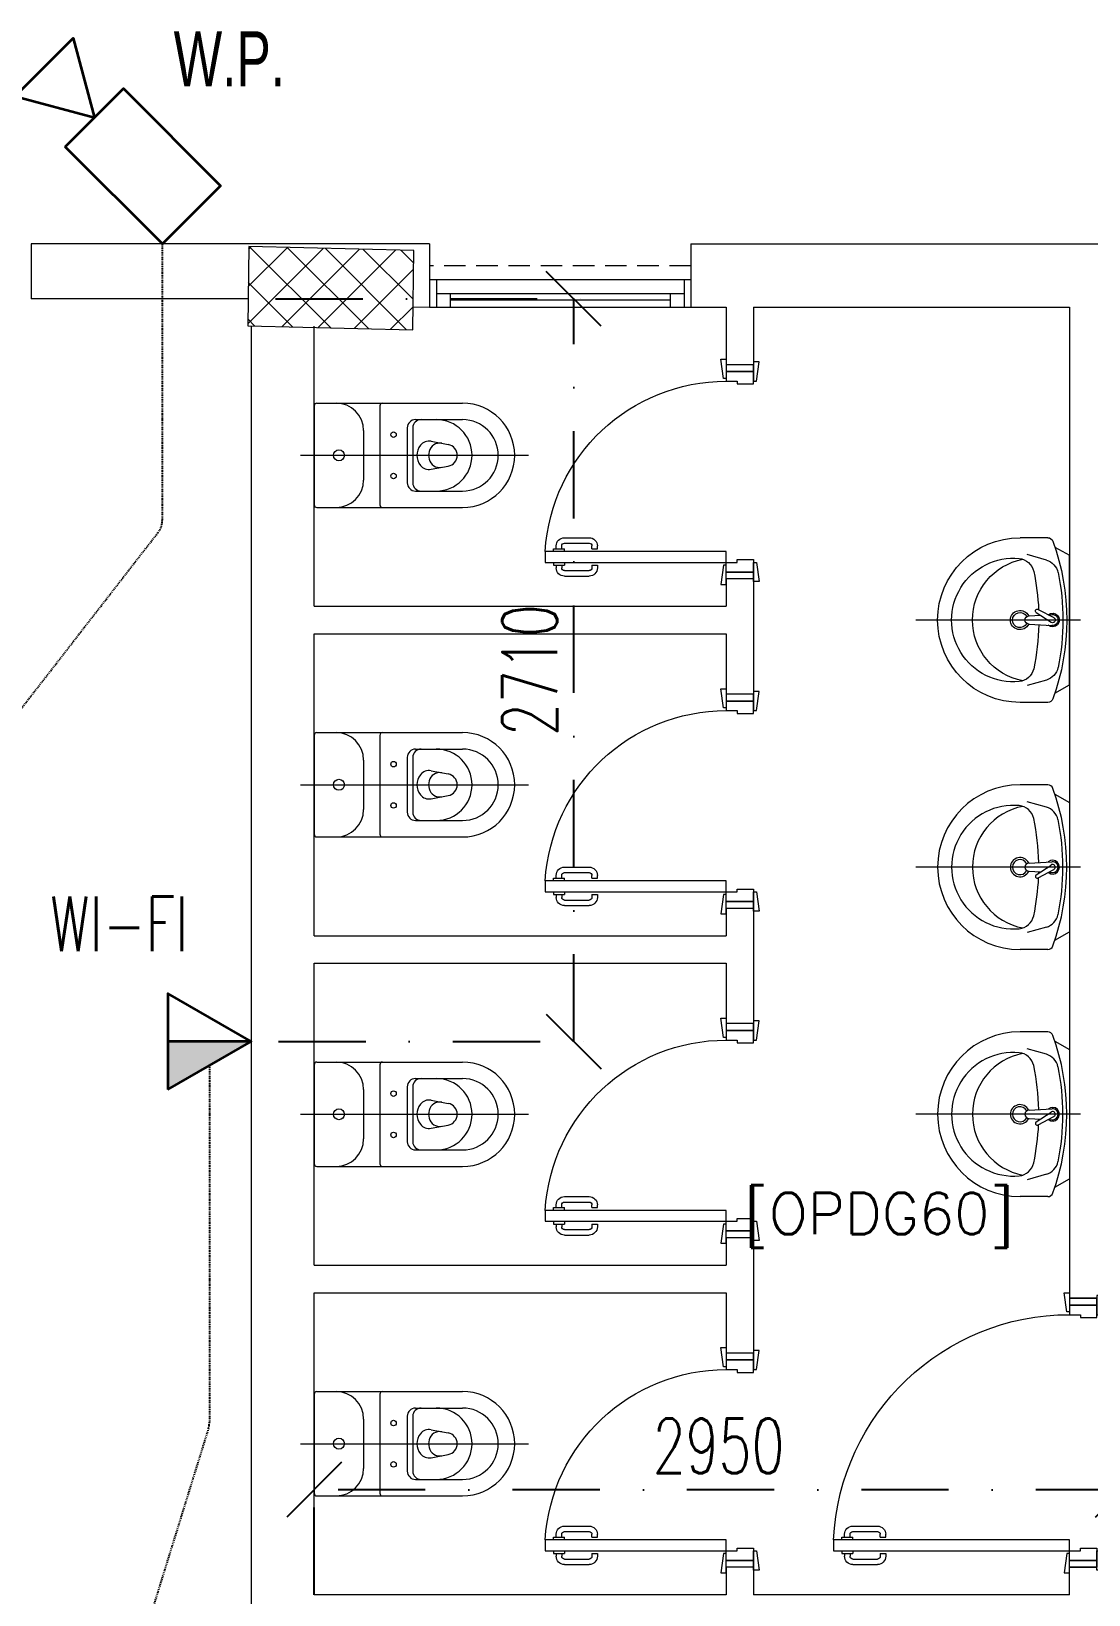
# Model space of a CAD drawing. Header units: inches. Extents: x -12418 to 57169, y -29325 to 19878.
# Drawn here: x 4428 to 8278, y 3883 to 9577 of the extents above; entities that cross this region are included whole.
import ezdxf

# ---------------------------------------------------------------- set-up
doc = ezdxf.new("R2010")
doc.units = ezdxf.units.IN
doc.header["$LTSCALE"] = 25
doc.header["$MEASUREMENT"] = 0
doc.linetypes.add('00-Ground Floor$0$HIDDEN2', pattern=[0.1875, 0.125, -0.0625])
doc.linetypes.add('DASHDOT', pattern=[25.4, 12.7, -6.35, 0, -6.35])
doc.layers.get('0').update_dxf_attribs({"color": 8})
doc.layers.get('Defpoints').update_dxf_attribs({"color": 8})
for name, color, linetype, lineweight in [('00-Ground Floor$0$72_EGR_BASE_TEXT', 252, 'Continuous', 5), ('00-Ground Floor$0$Aluminum', 251, 'Continuous', 5), ('00-Ground Floor$0$C-HYDR-CTCH', 251, 'Continuous', 5), ('00-Ground Floor$0$Hatch', 254, 'Continuous', 5), ('00-Ground Floor$0$Proj', 251, 'Continuous', 5), ('00-Ground Floor$0$SANIT', 250, 'Continuous', 5), ('00-Ground Floor$0$Walls', 251, 'Continuous', 5), ('00-Ground Floor$0$Wooden Joinery', 251, 'Continuous', 5), ('E-LITE-CLNG-CNDT', 6, 'DASHDOT', 35), ('E-POWR-TEXT', 6, 'Continuous', 25), ('T-DATA-CLNG-COND', 51, 'DASHDOT', 25), ('T-DATA-DEVC-TYPE', 2, 'Continuous', 25), ('T-DATA-DIM', 251, 'DASHDOT', 25), ('T-DATA-WALL @ 100', 33, 'Continuous', 35), ('T-SERT-WALL @ 100', 54, 'Continuous', 35)]:
    doc.layers.add(name, color=color, linetype=linetype, lineweight=lineweight)
doc.styles.add('00-Ground Floor$0$SIMPLEX', font='SIMPLEX.shx', dxfattribs={"height": 150})
doc.styles.add('DC_Elc_Romans', font='elc_romans.shx', dxfattribs={"width": 0.7})
doc.styles.add('DC_Simplex', font='SIMPLEX.shx', dxfattribs={"width": 0.7})
doc.dimstyles.new('DevCad-MM', dxfattribs={"dimscale": 0.01, "dimtxt": 2, "dimasz": 2, "dimexe": 1, "dimexo": 1, "dimgap": 0.6, "dimtad": 1, "dimdec": 0, "dimrnd": 10, "dimzin": 1, "dimdsep": 46, "dimtxsty": 'DC_Simplex', "dimblk1": 'OBLIQUE', "dimblk2": 'OBLIQUE', "dimsah": 1, "dimcen": 3, "dimclrd": 256, "dimclre": 256, "dimclrt": 45, "dimadec": 0, "dimazin": 0, "dimtfac": 1, "dimtdec": 0, "dimtix": 1, "dimtmove": 2, "dimatfit": 2, "dimldrblk": 'OBLIQUE', "dimfxl": 1, "dimtolj": 1, "dimtzin": 0, "dimarcsym": 0})

# ---------------------------------------------------------------- blocks, each defined once
blk = doc.blocks.new('00-Ground Floor$0$A$C72370EFE')
at = {"layer": '00-Ground Floor$0$Wooden Joinery'}
for p, q in [((-0.01, -0.04), (-0.02, -0.04)), ((-0.01, -0.03), (-0.01, -0.07)), ((0, -0.03), (-0.01, -0.03)), ((0.04, -0.03), (0.05, -0.03)), ((0.05, -0.03), (0.05, -0.07)), ((0.05, -0.04), (0.06, -0.04)), ((-0.05, -0.07), (-0.05, -0.16)), ((-0.03, -0.07), (-0.03, -0.16)), ((-0.01, -0.06), (-0.02, -0.06)), ((0, -0.07), (-0.01, -0.07)), ((0.04, -0.07), (0.05, -0.07)), ((0.05, -0.06), (0.06, -0.06)), ((0.07, -0.07), (0.07, -0.16)), ((0.09, -0.07), (0.09, -0.16)), ((-0.01, -0.17), (-0.02, -0.17)), ((-0.01, -0.17), (-0.01, -0.19)), ((0.05, -0.17), (0.06, -0.17)), ((0.05, -0.17), (0.05, -0.19)), ((-0.01, -0.19), (-0.02, -0.19)), ((0.05, -0.19), (0.06, -0.19))]:
    blk.add_line(p, q, dxfattribs=at)
for centre, radius, start, end in [((-0.02, -0.07), 0.03, 90, 180), ((0.06, -0.07), 0.03, 0, 90), ((-0.02, -0.07), 0.01, 90, 180), ((0.06, -0.07), 0.01, 0, 90), ((-0.02, -0.16), 0.03, 180, 270), ((-0.02, -0.16), 0.01, 180, 270), ((0.06, -0.16), 0.01, 270, 0), ((0.06, -0.16), 0.03, 270, 0)]:
    blk.add_arc(centre, radius, start, end, dxfattribs=at)
blk = doc.blocks.new('00-Ground Floor$0$A$C5DAD61B4')
at = {"layer": '00-Ground Floor$0$Wooden Joinery'}
for points in [[(80, 959.1), (80, 969.1), (10, 979.1), (10, 959.1)], [(940, 959.1), (940, 969.1), (1010, 979.1), (1010, 959.1)], [(70, 859.1), (70, 849.1), (0, 839.1), (0, 859.1)], [(120, 859.1), (120, 0), (80, 0), (80, 859.1)], [(950, 859.1), (950, 849.1), (1020, 839.1), (1020, 859.1)]]:
    blk.add_lwpolyline(points, close=True, dxfattribs=at)
for points in [[(45, 859.1), (45, 959.1), (20, 959.1), (20, 859.1), (45, 859.1)], [(45, 859.1), (80, 859.1), (80, 899.1), (90, 899.1), (90, 959.1), (45, 959.1), (45, 859.1)], [(975, 859.1), (940, 859.1), (940, 899.1), (930, 899.1), (930, 959.1), (975, 959.1), (975, 859.1)], [(975, 859.1), (975, 959.1), (1000, 959.1), (1000, 859.1), (975, 859.1)]]:
    blk.add_lwpolyline(points, dxfattribs=at)
blk.add_arc((80, 859.1), 860, 272.666, 0, dxfattribs=at)
at = {"layer": '00-Ground Floor$0$Wooden Joinery', "xscale": 999.9999999998854, "yscale": 999.9999999998854, "zscale": 999.9999999998854, "rotation": 180}
blk.add_blockref('00-Ground Floor$0$A$C72370EFE', (120, 0), dxfattribs=at)
blk = doc.blocks.new('00-Ground Floor$0$A$C268A7CF0')
at = {"layer": '00-Ground Floor$0$Wooden Joinery'}
for points in [[(80, 758.8), (80, 768.8), (10, 778.8), (10, 758.8)], [(740, 758.8), (740, 768.8), (810, 778.8), (810, 758.8)], [(70, 658.8), (70, 648.8), (0, 638.8), (0, 658.8)], [(120, 658.8), (120, 0), (80, 0), (80, 658.8)], [(750, 658.8), (750, 648.8), (820, 638.8), (820, 658.8)]]:
    blk.add_lwpolyline(points, close=True, dxfattribs=at)
for points in [[(45, 658.8), (45, 758.8), (20, 758.8), (20, 658.8), (45, 658.8)], [(45, 658.8), (80, 658.8), (80, 698.8), (90, 698.8), (90, 758.8), (45, 758.8), (45, 658.8)], [(775, 658.8), (740, 658.8), (740, 698.8), (730, 698.8), (730, 758.8), (775, 758.8), (775, 658.8)], [(775, 658.8), (775, 758.8), (800, 758.8), (800, 658.8), (775, 658.8)]]:
    blk.add_lwpolyline(points, dxfattribs=at)
blk.add_arc((80, 658.8), 660, 273.4748, 0, dxfattribs=at)
at = {"layer": '00-Ground Floor$0$Wooden Joinery', "xscale": 999.9999999998854, "yscale": 999.9999999998854, "zscale": 999.9999999998854, "rotation": 180}
blk.add_blockref('00-Ground Floor$0$A$C72370EFE', (120, 0), dxfattribs=at)
blk = doc.blocks.new('00-Ground Floor$0$WC manta')
at = {"layer": '00-Ground Floor$0$SANIT'}
for p, q in [((-0.13, 0.18), (-0.13, -0.18)), ((-0.12, 0.19), (0.41, 0.19)), ((0.109, 0.18), (0.109, -0.18)), ((0.239, 0.13), (0.41, 0.13)), ((0.05, 0.09), (0.05, -0.09)), ((0.209, 0.1), (0.209, -0.1)), ((0.229, 0.1), (0.229, -0.1)), ((-0.18, 0), (0.65, 0)), ((0.2955, 0.051), (0.3581, 0.0393)), ((0.2955, -0.051), (0.3581, -0.0393)), ((0.239, -0.13), (0.41, -0.13)), ((-0.12, -0.19), (0.41, -0.19))]:
    blk.add_line(p, q, dxfattribs=at)
for centre, radius in [((0.159, 0.0752), 0.01), ((-0.04, 0), 0.02), ((0.159, -0.0753), 0.01)]:
    blk.add_circle(centre, radius, dxfattribs=at)
for centre, radius, start, end in [((-0.12, 0.18), 0.01, 90, 180), ((-0.05, 0.09), 0.1, 0, 90), ((0.119, 0.18), 0.01, 90, 180), ((0.41, 0), 0.19, 270, 90), ((0.239, 0.1), 0.03, 90, 180), ((0.259, 0.1), 0.03, 90, 180), ((0.3147, 0), 0.13, 270, 90), ((0.41, 0), 0.13, 270, 90), ((0.3029, 0), 0.0588, 141.525, 218.475), ((0.2882, 0.0117), 0.04, 79.4289, 141.525), ((0.3454, 0), 0.0588, 166.4176, 193.5824), ((0.3271, 0.0044), 0.04, 79.4289, 166.4176), ((0.3507, 0), 0.04, 280.5711, 79.4289), ((0.2882, -0.0117), 0.04, 218.475, 280.5711), ((0.3271, -0.0044), 0.04, 193.5824, 280.5711), ((-0.05, -0.09), 0.1, 270, 0), ((0.239, -0.1), 0.03, 180, 270), ((0.259, -0.1), 0.03, 180, 270), ((-0.12, -0.18), 0.01, 180, 270), ((0.119, -0.18), 0.01, 180, 270)]:
    blk.add_arc(centre, radius, start, end, dxfattribs=at)
blk = doc.blocks.new('00-Ground Floor$0$lav-manta 60')
at = {"layer": '00-Ground Floor$0$SANIT'}
for p, q in [((-0.2658, -0.0529), (-0.2358, 0)), ((-0.2358, 0), (0.2358, 0)), ((0, 0.04), (0, -0.56)), ((0.2658, -0.0529), (0.2358, 0)), ((-0.3, -0.0789), (-0.3, -0.18)), ((-0.2185, -0.0841), (-0.2383, -0.1537)), ((-0.015, -0.1473), (-0.0199, -0.064)), ((0.0274, -0.121), (-0.0078, -0.0673)), ((0.0389, -0.1142), (0.0087, -0.0575)), ((0.015, -0.1473), (0.0174, -0.1057)), ((0.0191, -0.077), (0.0199, -0.064)), ((0.2185, -0.0841), (0.2383, -0.1537)), ((0.3, -0.0789), (0.3, -0.18))]:
    blk.add_line(p, q, dxfattribs=at)
for centre, radius, start, end in [((0, -0.8557), 0.8457, 70.1771, 109.8229), ((-0.1608, -0.1006), 0.06, 101.8086, 164.0794), ((0, -0.8696), 0.8457, 78.1914, 101.8086), ((0, -0.0617), 0.025, 320.7474, 220.368), ((0, -0.0617), 0.02, 353.2671, 186.682), ((0, -0.0617), 0.00966, 25.4127, 215.9577), ((0.1608, -0.1006), 0.06, 15.9206, 78.1914), ((-0.28, -0.0789), 0.02, 109.8229, 180), ((0, -0.9572), 0.8457, 91.1572, 102.0883), ((0, -0.9572), 0.8457, 88.5486, 88.844), ((0, -0.9572), 0.8457, 77.9117, 87.4274), ((0.28, -0.0789), 0.02, 0, 70.1771), ((-0.1645, -0.189), 0.06, 102.0883, 174.8142), ((0, -0.1282), 0.2252, 190.6097, 349.3903), ((0, -0.18), 0.035, 115.3106, 64.6894), ((0, -0.18), 0.0275, 117.1496, 62.8504), ((0, -0.1473), 0.015, 180, 0), ((0.0332, -0.1176), 0.00666, 210.6852, 30.6852), ((0.1645, -0.189), 0.06, 5.1858, 77.9117), ((0, -0.18), 0.3, 180, 0), ((0, -0.2039), 0.2252, 174.8142, 5.1858)]:
    blk.add_arc(centre, radius, start, end, dxfattribs=at)
blk = doc.blocks.new('00-Ground Floor')
at = {"layer": '00-Ground Floor$0$Hatch'}
h = blk.add_hatch(dxfattribs=at)
h.set_pattern_fill('ANSI37', color=256, scale=30)
h.set_pattern_definition([(45, (-1981.42, -13099.68), (-67.35192, 67.35192), []), (135, (-1981.42, -13099.68), (-67.35192, -67.35192), [])])
h.paths.add_polyline_path([(48971.2, 8818.2), (48367.3, 8810.1), (48371.2, 8521.7), (48975.1, 8529.8)])
h.paths.add_polyline_path([(41810.5, 8810.5), (41227, 8805), (41207, 8513.7), (41790.5, 8519.1)])
h.paths.add_polyline_path([(27433.5, 8803.1), (26834.4, 8799), (26828.7, 8506), (27427.8, 8510)])
h.paths.add_polyline_path([(34618.7, 8805.3), (34017.5, 8797.8), (34009.3, 8512.1), (34610.5, 8519.6)])
h.paths.add_polyline_path([(20214.3, 8812.4), (19607.8, 8790.5), (19622.4, 8498), (20228.8, 8519.8)])
h.paths.add_polyline_path([(13477.7, 8802), (12255.7, 8825.9), (12249.3, 8529.8), (13471.3, 8505.8)])
h.paths.add_polyline_path([(13491.8, 1601.9), (12276.8, 1586.2), (12263.3, 1293.7), (13478.3, 1309.4)])
h.paths.add_polyline_path([(13465.7, -5591.3), (12262.6, -5607.3), (12256.9, -5900.3), (13460, -5884.3)])
h.paths.add_polyline_path([(13484.2, -12790), (12287.5, -12801.4), (12290.4, -13095.9), (13487, -13084.4)])
h.paths.add_polyline_path([(5849.2, -12787.9), (5245.6, -12791.6), (5256.3, -13077.1), (5859.8, -13073.4)])
h.paths.add_polyline_path([(5833.8, -5589.9), (5236.9, -5588.3), (5236.8, -5889.5), (5833.6, -5891)])
h.paths.add_polyline_path([(5843.6, 1599.7), (5224.3, 1600.9), (5213.7, 1298), (5833, 1296.7)])
h.paths.add_polyline_path([(5820.3, 8779.1), (5219.7, 8793.5), (5216, 8503.9), (5816.7, 8489.4)])
h.paths.add_polyline_path([(-1378.8, 8777.2), (-1981.4, 8799.9), (-1979.5, 8511.6), (-1376.9, 8488.9)])
h.paths.add_polyline_path([(-1371.1, -5601.1), (-1973.1, -5608.1), (-1969.7, -5899.7), (-1367.7, -5892.7)])
h.paths.add_polyline_path([(-1353.5, -12795.7), (-1951.9, -12796.7), (-1947.1, -13097.4), (-1348.7, -13096.4)])
h.paths.add_polyline_path([(20233.2, -12782.5), (19627.5, -12795.4), (19633.2, -13096.6), (20238.9, -13083.7)])
h.paths.add_polyline_path([(20226.6, -5590), (19632.3, -5607.6), (19634.4, -5904.1), (20228.7, -5886.6)])
h.paths.add_polyline_path([(20217.9, 1618), (19619, 1610.4), (19623, 1310.2), (20221.9, 1317.9)])
h.paths.add_polyline_path([(27418.3, 1602.8), (26816.3, 1607.5), (26820.6, 1315.3), (27422.5, 1310.7)])
h.paths.add_polyline_path([(27422, -5579.9), (26818.1, -5597.5), (26831.6, -5897.5), (27431.7, -5876.5)])
h.paths.add_polyline_path([(27438.1, -12795.9), (26834.3, -12789.3), (26831.9, -13075), (27435.7, -13081.6)])
h.paths.add_polyline_path([(34636.6, -12785.4), (34039.3, -12800), (34048.3, -13099.7), (34645.6, -13085.1)])
h.paths.add_polyline_path([(34629.3, -5597.1), (34028, -5595.2), (34029.2, -5892.4), (34630.4, -5894.3)])
h.paths.add_polyline_path([(34592.8, 1606.7), (34012, 1611.4), (34031.7, 1321.6), (34612.5, 1316.9)])
h.paths.add_polyline_path([(41796.2, 1606), (41198.6, 1619.8), (41200.6, 1327.8), (41798.2, 1314.1)])
h.paths.add_polyline_path([(41797.2, -5592.6), (41228.8, -5600.2), (41230.6, -5894.3), (41799, -5886.7)])
h.paths.add_polyline_path([(41834.3, -12789.7), (41229, -12792.4), (41230.4, -13096.9), (41835.6, -13094.3)])
h.paths.add_polyline_path([(49008.5, -12790.2), (48420.5, -12774.1), (48407.3, -13081.4), (48995.3, -13097.4)])
h.paths.add_polyline_path([(48992.7, -5590.8), (48389.5, -5589.7), (48387.5, -5886.2), (48990.7, -5887.3)])
at = {"layer": '00-Ground Floor$0$Aluminum'}
for p, q in [((5878.1, 8672.6, 0), (6829.5, 8672.6, 0)), ((5903.1, 8672.6, 0), (5903.1, 8572.6, 0)), ((6804.5, 8672.6, 0), (6804.5, 8572.6, 0)), ((5903.1, 8622.6, 0), (6804.5, 8622.6, 0)), ((5953.1, 8622.6, 0), (5953.1, 8572.6, 0)), ((6754.5, 8622.6, 0), (6754.5, 8572.6, 0)), ((5878.1, 8572.6, 0), (6829.5, 8572.6, 0)), ((6754.5, 8597.6, 0), (5953.1, 8597.6, 0))]:
    blk.add_line(p, q, dxfattribs=at)
at = {"layer": '00-Ground Floor$0$C-HYDR-CTCH', "flags": 128}
blk.add_lwpolyline([(5816.7, 8489.4), (5820.3, 8779.1), (5219.7, 8793.5), (5216, 8503.9), (5816.7, 8489.4)], dxfattribs=at)
at = {"layer": '00-Ground Floor$0$Proj', "linetype": '00-Ground Floor$0$HIDDEN2', "ltscale": 25}
blk.add_line((6829.5, 8722.6, 0), (5878.1, 8722.6, 0), dxfattribs=at)
at = {"layer": '00-Ground Floor$0$Walls'}
for p, q in [((4427.9, 8802.6, 0), (4427.9, 8602.4, 0)), ((5878.1, 8802.6, 0), (4427.9, 8802.6, 0)), ((5878.1, 8802.6, 0), (5878.1, 8572.6, 0)), ((6829.5, 8802.6, 0), (8753, 8802.6, 0)), ((6829.5, 8802.6, 0), (6829.5, 8572.6, 0)), ((5217.3, 8602.7), (4427.9, 8602.4, 0)), ((5817.7, 8573.3), (5878.1, 8572.6, 0)), ((6829.5, 8572.6, 0), (6957.9, 8572.6, 0)), ((6957.9, 8572.6, 0), (6957.9, 8362.6, 0)), ((7057.9, 8572.6, 0), (8207.9, 8572.6, 0)), ((7057.9, 8572.6, 0), (7057.9, 8362.6, 0)), ((8207.9, 8572.6, 0), (8207.9, 4962.6, 0)), ((5227.9, 8502.6, 0), (5227.9, 3292.6, 0)), ((5457.9, 7482.6, 0), (5457.9, 8502.6, 0)), ((7057.9, 8362.6, 0), (6957.9, 8362.6, 0)), ((6957.9, 7582.6, 0), (6957.9, 7482.6, 0)), ((7057.9, 7582.6, 0), (6957.9, 7582.6, 0)), ((7057.9, 7582.6, 0), (7057.9, 7162.6, 0)), ((5457.9, 7482.6, 0), (6957.9, 7482.6, 0)), ((5457.9, 6282.6, 0), (5457.9, 7382.6, 0)), ((5457.9, 7382.6, 0), (6957.9, 7382.6, 0)), ((6957.9, 7382.6, 0), (6957.9, 7162.6, 0)), ((7057.9, 7162.6, 0), (6957.9, 7162.6, 0)), ((6957.9, 6382.6, 0), (6957.9, 6282.6, 0)), ((7057.9, 6382.6, 0), (6957.9, 6382.6, 0)), ((7057.9, 6382.6, 0), (7057.9, 5962.6, 0)), ((5457.9, 6282.6, 0), (6957.9, 6282.6, 0)), ((5457.9, 5082.6, 0), (5457.9, 6182.6, 0)), ((5457.9, 6182.6, 0), (6957.9, 6182.6, 0)), ((6957.9, 6182.6, 0), (6957.9, 5962.6, 0)), ((7057.9, 5962.6, 0), (6957.9, 5962.6, 0)), ((6957.9, 5182.6, 0), (6957.9, 5082.6, 0)), ((7057.9, 5182.6, 0), (6957.9, 5182.6, 0)), ((7057.9, 5182.6, 0), (7057.9, 4762.6, 0)), ((5457.9, 5082.6, 0), (6957.9, 5082.6, 0)), ((5457.9, 3882.6, 0), (5457.9, 4982.6, 0)), ((5457.9, 4982.6, 0), (6957.9, 4982.6, 0)), ((6957.9, 4982.6, 0), (6957.9, 4762.6, 0)), ((8207.9, 4962.6, 0), (8307.9, 4962.6, 0)), ((7057.9, 4762.6, 0), (6957.9, 4762.6, 0)), ((7057.9, 3982.6, 0), (6957.9, 3982.6, 0)), ((6957.9, 3982.6, 0), (6957.9, 3882.6, 0)), ((7057.9, 3982.6, 0), (7057.9, 3882.6, 0)), ((8207.9, 3982.6, 0), (8307.9, 3982.6, 0)), ((8207.9, 3882.6, 0), (8207.9, 3982.6, 0)), ((6957.9, 3882.6, 0), (5457.9, 3882.6, 0)), ((8207.9, 3882.6, 0), (7057.9, 3882.6, 0))]:
    blk.add_line(p, q, dxfattribs=at)
at = {"layer": '00-Ground Floor$0$SANIT', "xscale": 999.9999999999995, "yscale": 999.9999999999995, "zscale": 999.9999999999995}
for p in [(5587.9, 8032.6, 0), (5587.9, 6832.6, 0), (5587.9, 5632.6, 0), (5587.9, 4432.6, 0)]:
    blk.add_blockref('00-Ground Floor$0$WC manta', p, dxfattribs=at)
at = {"layer": '00-Ground Floor$0$SANIT', "yscale": 1000.000000000223, "zscale": 1000.000000000223, "rotation": 270}
for p, xscale in [((8207.9, 7432.6, 0), -1000.000000000223), ((8207.9, 6532.6, 0), 1000.000000000223), ((8207.9, 5632.6, 0), 1000.000000000223)]:
    blk.add_blockref('00-Ground Floor$0$lav-manta 60', p, dxfattribs=dict(at, xscale=xscale))
at = {"layer": '00-Ground Floor$0$Wooden Joinery', "xscale": -1, "rotation": 270}
for name, p in [('00-Ground Floor$0$A$C268A7CF0', (6299.1, 7562.6, 0)), ('00-Ground Floor$0$A$C268A7CF0', (6299.1, 6362.6, 0)), ('00-Ground Floor$0$A$C268A7CF0', (6299.1, 5162.6, 0)), ('00-Ground Floor$0$A$C5DAD61B4', (7348.9, 3962.6, 0)), ('00-Ground Floor$0$A$C268A7CF0', (6299.1, 3962.6, 0))]:
    blk.add_blockref(name, p, dxfattribs=at)
at = {"layer": '00-Ground Floor$0$72_EGR_BASE_TEXT', "insert": (7515.1, 5345.8, 0), "char_height": 150, "attachment_point": 2, "style": '00-Ground Floor$0$SIMPLEX'}
blk.add_mtext('[OPDG60]', dxfattribs=at)
blk = doc.blocks.new('*U46')
blk.add_hatch(color=254).paths.add_polyline_path([(-3.031, 1.75), (-3.031, 0), (0, 0)])
blk.add_line((0, 0), (-3.031, 0))
blk.add_lwpolyline([(-3.031, 1.75), (0, 0), (-3.031, -1.75)], close=True)
at = {"layer": 'T-DATA-DEVC-TYPE', "style": 'DC_Simplex', "width": 0.7, "flags": 8}
blk.add_attdef('DC_TYPE', (2.682, 5.634), '', height=2, rotation=360, dxfattribs=at)
blk = doc.blocks.new('_OBLIQUE')
at = {"color": 0, "linetype": 'ByBlock'}
blk.add_line((-0.5, -0.5), (0.5, 0.5), dxfattribs=at)
blk = doc.blocks.new('*D137')
at = {"layer": 'Defpoints', "color": 0, "transparency": 16777216}
for p in [(5217.3, 8602.7), (6402.8, 8602.7), (5227.9, 5897.6, 0)]:
    blk.add_point(p, dxfattribs=at)
at = {"layer": 'T-DATA-DIM', "lineweight": -2, "transparency": 16777216}
for p, q in [((5317.3, 8602.7), (6502.8, 8602.7)), ((6402.8, 5897.6), (6402.8, 8602.7)), ((5327.9, 5897.6), (6502.8, 5897.6))]:
    blk.add_line(p, q, dxfattribs=at)
at = {"layer": 'T-DATA-DIM', "lineweight": -2, "transparency": 16777216, "xscale": 200, "yscale": 200, "zscale": 200}
for p, rotation in [((6402.8, 8602.7), 90), ((6402.8, 5897.6), 270)]:
    blk.add_blockref('_OBLIQUE', p, dxfattribs=dict(at, rotation=rotation))
at = {"layer": 'T-DATA-DIM', "color": 45, "transparency": 16777216, "insert": (6242.8, 7250.1), "char_height": 200, "attachment_point": 5, "rotation": 90, "style": 'DC_Simplex'}
blk.add_mtext('\\A1;2710', dxfattribs=at)
blk = doc.blocks.new('*D204')
at = {"layer": 'Defpoints', "color": 0, "transparency": 16777216}
for p in [(5457.9, 4264.8), (5457.9, 3782.6, 0), (8402.9, 3782.6, 0)]:
    blk.add_point(p, dxfattribs=at)
at = {"layer": 'T-DATA-DIM', "lineweight": -2, "transparency": 16777216}
for p, q in [((5457.9, 3882.6), (5457.9, 4364.8)), ((8402.9, 3882.6), (8402.9, 4364.8)), ((8402.9, 4264.8), (5457.9, 4264.8))]:
    blk.add_line(p, q, dxfattribs=at)
at = {"layer": 'T-DATA-DIM', "lineweight": -2, "transparency": 16777216, "xscale": 200, "yscale": 200, "zscale": 200, "rotation": 180}
blk.add_blockref('_OBLIQUE', (5457.9, 4264.8), dxfattribs=at)
at = {"layer": 'T-DATA-DIM', "lineweight": -2, "transparency": 16777216, "xscale": 200, "yscale": 200, "zscale": 200}
blk.add_blockref('_OBLIQUE', (8402.9, 4264.8), dxfattribs=at)
at = {"layer": 'T-DATA-DIM', "color": 45, "transparency": 16777216, "insert": (6930.4, 4424.8), "char_height": 200, "attachment_point": 5, "style": 'DC_Simplex'}
blk.add_mtext('\\A1;2950', dxfattribs=at)
blk = doc.blocks.new('*U365')
for points in [[(-7.628, 5.507), (-5.507, 7.628), (-4.73, 4.73)], [(-5.791, 3.67), (-3.67, 5.791), (-0.134, 2.255), (-2.255, 0.134)]]:
    blk.add_lwpolyline(points, close=True)

msp = doc.modelspace()

# ---------------------------------------------------------------- linework, layer by layer
at = {"layer": 'T-DATA-CLNG-COND', "ltscale": 0.01}
msp.add_lwpolyline([(4242, 2486.4), (4242, 6891.5, -0.166631), (4257.8, 6937.5), (4889.3, 7750.5, 0.166631), (4905.1, 7796.5), (4905.1, 8802.6)], format="xyb", dxfattribs=at)
at = {"layer": 'T-DATA-CLNG-COND', "ltscale": 0.01, "elevation": 0}
msp.add_lwpolyline([(5076.4, 5810.1), (5076.4, 4510.8, -0.07525), (5073, 4488.6), (4667.3, 3178.9, 0.07525), (4663.9, 3156.8), (4663.9, 974.1)], format="xyb", dxfattribs=at)

# ---------------------------------------------------------------- block references
at = {"layer": 'E-LITE-CLNG-CNDT'}
msp.add_blockref('00-Ground Floor', (0, 0), dxfattribs=at)
at = {"layer": 'T-DATA-WALL @ 100'}
ref = msp.add_blockref('*U46', (5227.9, 5897.6, 0), dxfattribs=dict(at, xscale=-100, yscale=100, zscale=100, rotation=180))
ref.add_attrib('DC_TYPE', 'WI-FI', (4496.3, 6226.1), dxfattribs={"layer": 'T-DATA-DEVC-TYPE', "height": 200, "style": 'DC_Simplex', "width": 0.7, "flags": 8})
at = {"layer": 'T-SERT-WALL @ 100', "xscale": 100, "yscale": 100, "zscale": 100}
msp.add_blockref('*U365', (5130.7, 8789.2, 0), dxfattribs=at)

# ---------------------------------------------------------------- texts
at = {"layer": 'E-POWR-TEXT', "style": 'DC_Elc_Romans', "width": 0.7}
msp.add_text('W.P.', height=200, dxfattribs=at).set_placement((4946.3, 9377.1, 0))

# ---------------------------------------------------------------- dimensions: what is measured, and where the dimension line sits
at = {"layer": 'T-DATA-DIM'}
dim = msp.add_linear_dim(base=(6402.8, 8602.7), p1=(5227.9, 5897.6, 0), p2=(5217.3, 8602.7), angle=90, dimstyle='DevCad-MM', dxfattribs=at)
dim.commit()
dim.dimension.update_dxf_attribs({"geometry": '*D137', "text_midpoint": (6242.8, 7250.1)})
dim = msp.add_linear_dim(base=(5457.9, 4264.8), p1=(8402.9, 3782.6, 0), p2=(5457.9, 3782.6, 0), dimstyle='DevCad-MM', dxfattribs=at)
dim.commit()
dim.dimension.update_dxf_attribs({"geometry": '*D204', "text_midpoint": (6930.4, 4424.8)})

doc.saveas('drawing.dxf')
